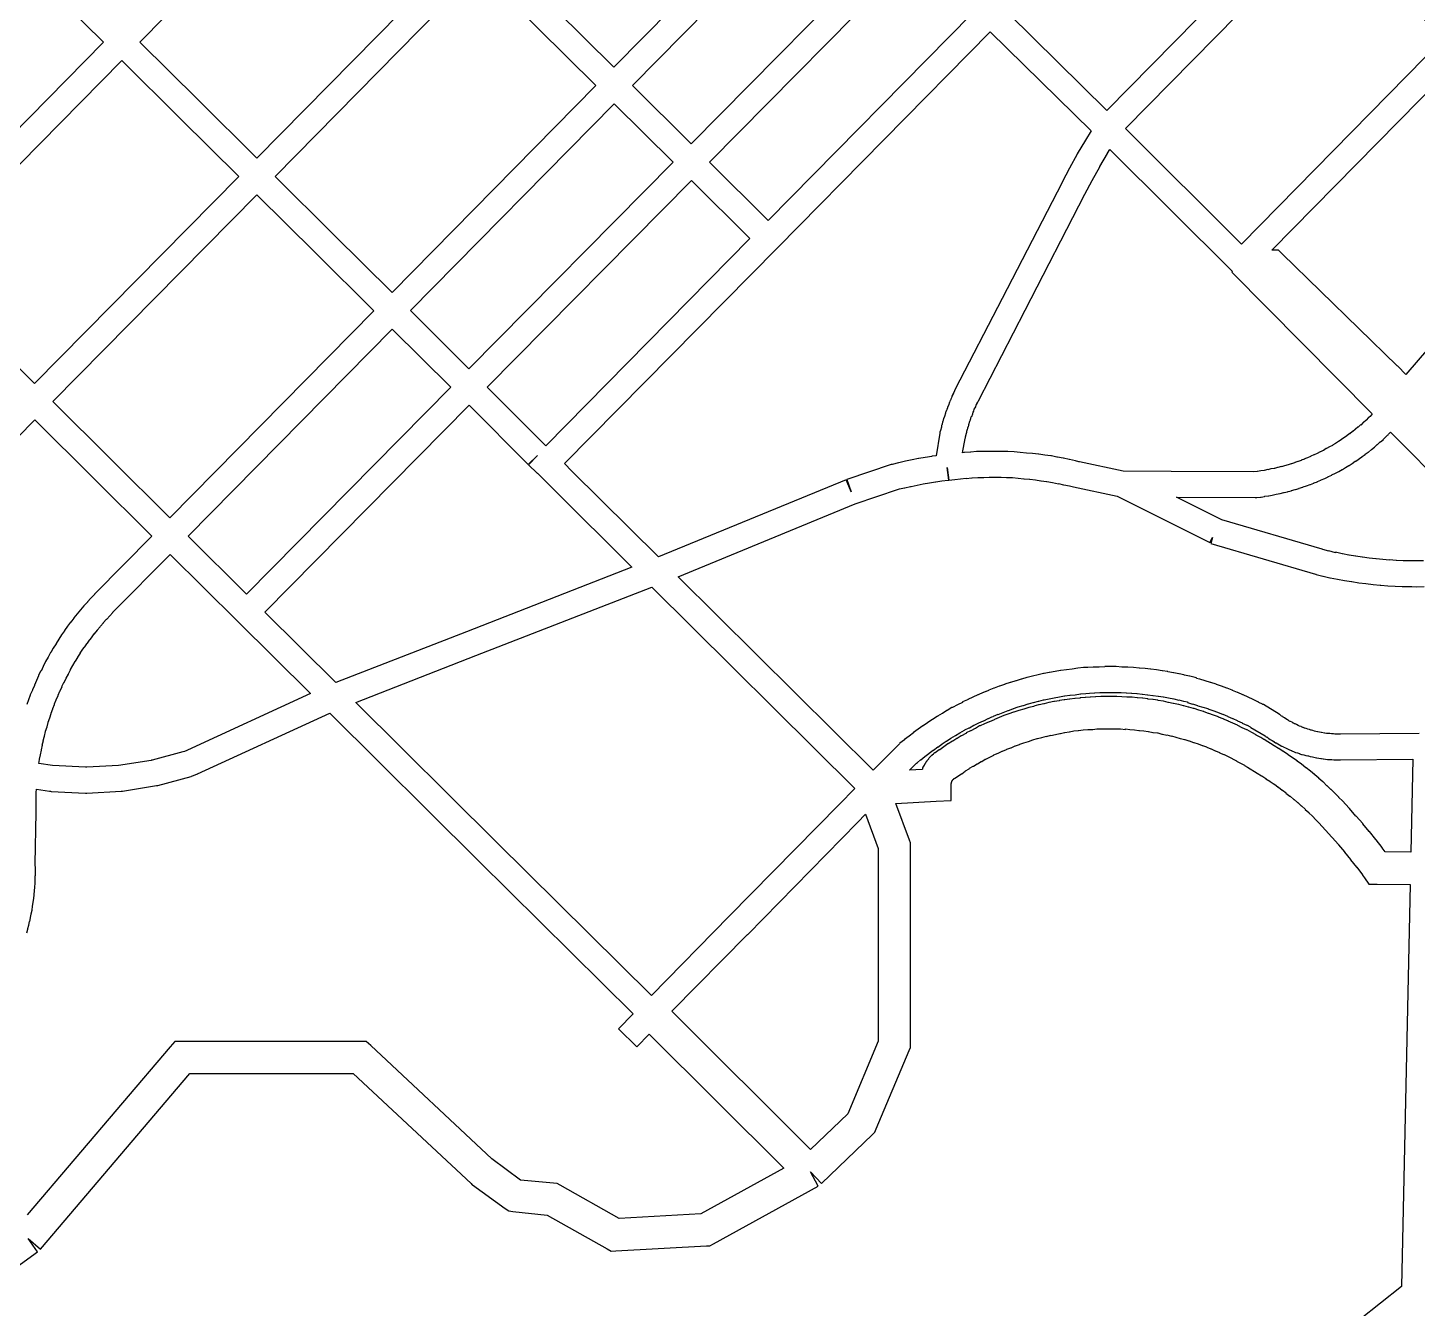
# Model space of a CAD drawing. Extents: x 0 to 1129, y 203 to 1017.
# Drawn here: x 401.51 to 450.13, y 807.01 to 851.8 of the extents above; entities that cross this region are included whole.
import ezdxf

# ---------------------------------------------------------------- set-up
doc = ezdxf.new("R2010")
doc.units = 0
doc.layers.get('0').update_dxf_attribs({"linetype": 'CONTINUOUS'})

msp = doc.modelspace()

# ---------------------------------------------------------------- linework, layer by layer
at = {"color": 1}
for points in [[(425.054889, 861.702123), (427.101, 859.670123), (429.140067, 857.638123), (422.021, 850.427346), (419.974889, 852.445234), (417.935845, 854.470179), (425.054889, 861.702123)], [(442.919556, 859.50079), (444.281266, 858.160234), (446.348556, 856.100012), (439.271845, 848.910401), (435.821667, 852.297068), (442.919556, 859.50079)], [(412.559489, 858.527135), (414.605622, 856.509246), (416.658778, 854.47019), (414.556222, 852.346468), (409.525622, 847.238246), (407.479489, 849.26319), (405.4334, 851.302246), (412.559489, 858.527135)], [(429.782111, 856.996), (431.8494, 854.956944), (424.723266, 847.739111), (422.663044, 849.785222), (429.782111, 856.996)], [(399.965333, 855.450845), (402.117266, 853.320067), (404.156333, 851.295122), (397.016111, 844.049067), (394.984111, 846.074011), (392.832155, 848.204789), (399.965333, 855.450845)], [(446.9906, 855.457889), (449.361266, 853.108389), (451.0546, 851.422111), (443.984956, 844.225444), (439.920956, 848.275333), (446.9906, 855.457889)], [(432.491444, 854.321956), (434.5446, 852.2829), (427.411444, 845.058011), (425.358289, 847.104122), (432.491444, 854.321956)], [(417.300822, 853.828067), (419.339889, 851.803122), (421.386, 849.778178), (414.252822, 842.539178), (412.206734, 844.571178), (410.1606, 846.603178), (415.205333, 851.7114), (417.300822, 853.828067)], [(435.186667, 851.654967), (438.714444, 848.197745), (438.516889, 847.873189), (438.516889, 847.866145), (438.234667, 847.386367), (438.234667, 847.379323), (437.966556, 846.89249), (437.959556, 846.885445), (437.705556, 846.398612), (437.705556, 846.391568), (435.603023, 842.334623), (433.959068, 839.159623), (433.959068, 839.152579), (433.937845, 839.096135), (433.909622, 839.046746), (433.8814, 838.983246), (433.8814, 838.976201), (433.846111, 838.912701), (433.846111, 838.905657), (433.832113, 838.856268), (433.832113, 838.849224), (433.803891, 838.806891), (433.803891, 838.799846), (433.789892, 838.750458), (433.775894, 838.743413), (433.761896, 838.694024), (433.754897, 838.679913), (433.733674, 838.623469), (433.69134, 838.517635), (433.69134, 838.503524), (433.663118, 838.44708), (433.663118, 838.432969), (433.64912, 838.38358), (433.635122, 838.38358), (433.621124, 838.327135), (433.621124, 838.320091), (433.585834, 838.207202), (433.585834, 838.200158), (433.564611, 838.143714), (433.557612, 838.143714), (433.557612, 838.136669), (433.543614, 838.073169), (433.52939, 838.030836), (433.522391, 838.023792), (433.522391, 838.009681), (433.508393, 837.939125), (433.508393, 837.932081), (433.494394, 837.903859), (433.494394, 837.896814), (433.487395, 837.88977), (433.480396, 837.833326), (433.445107, 837.713381), (433.423884, 837.649881), (433.423884, 837.63577), (433.423884, 837.614615), (433.296884, 836.824392), (433.155773, 836.810281), (433.141775, 836.810281), (433.141775, 836.803237), (432.915997, 836.767959), (432.908998, 836.767959), (432.68322, 836.732682), (432.676221, 836.732682), (432.457487, 836.690348), (432.450488, 836.690348), (432.217666, 836.633904), (431.991889, 836.584515), (431.977665, 836.584515), (431.758954, 836.52807), (431.744955, 836.521026), (431.723732, 836.521026), (430.17151, 835.998915), (430.319688, 835.568526), (430.143288, 835.991859), (423.574577, 833.289582), (420.547732, 836.288193), (420.286688, 836.556304), (427.737355, 844.105748), (435.186667, 851.654967)], [(404.798378, 850.660145), (406.844511, 848.628145), (408.8906, 846.596145), (401.743333, 839.357145), (399.711333, 841.382089), (397.658155, 843.414089), (404.798378, 850.660145)], [(451.689622, 850.773034), (453.199489, 849.220812), (453.234778, 849.171423), (454.067333, 848.077812), (454.088556, 848.035478), (454.723534, 846.948923), (454.744757, 846.913645), (455.182201, 845.996423), (449.805868, 839.752256), (449.798869, 839.752256), (449.728291, 839.667589), (449.453135, 839.956867), (449.446136, 839.963911), (449.432138, 839.970956), (445.403405, 843.886789), (445.269338, 844.020845), (445.09296, 844.020845), (445.04356, 844.020845), (451.689622, 850.773034)], [(422.028067, 849.143223), (424.088289, 847.104168), (416.941, 839.872223), (414.894889, 841.904223), (422.028067, 849.143223)], [(439.3706, 847.541657), (443.667444, 843.273046), (443.646221, 843.251891), (448.556888, 838.298891), (448.479266, 838.207168), (448.451043, 838.178946), (448.422821, 838.164835), (448.338154, 838.073113), (448.331155, 838.066069), (448.246489, 837.995513), (448.23949, 837.988469), (448.154823, 837.903802), (448.154823, 837.917913), (448.063089, 837.833247), (448.05609, 837.826202), (447.971424, 837.755647), (447.957425, 837.748602), (447.872759, 837.678047), (447.86576, 837.678047), (447.774049, 837.600436), (447.774049, 837.60748), (447.675271, 837.536925), (447.668272, 837.52988), (447.48485, 837.395825), (447.463627, 837.38878), (447.371916, 837.32528), (447.273116, 837.26178), (447.266116, 837.254736), (447.167339, 837.198292), (447.16034, 837.191247), (447.061584, 837.141859), (446.95574, 837.078359), (446.948741, 837.078359), (446.84994, 837.014859), (446.842941, 837.014859), (446.744163, 836.96547), (446.737164, 836.96547), (446.631342, 836.909025), (446.52552, 836.859636), (446.511296, 836.859636), (446.405474, 836.810247), (446.398475, 836.803203), (446.292653, 836.76087), (446.186831, 836.718537), (446.179832, 836.704425), (446.07401, 836.669148), (446.067011, 836.662103), (445.961189, 836.626826), (445.946965, 836.626826), (445.841143, 836.591548), (445.841143, 836.584504), (445.834143, 836.584504), (445.728321, 836.549226), (445.721322, 836.549226), (445.608433, 836.513948), (445.4885, 836.47867), (445.481501, 836.47867), (445.375657, 836.443392), (445.375657, 836.450437), (445.255723, 836.415159), (445.241499, 836.415159), (445.135677, 836.386937), (445.128678, 836.386937), (445.022856, 836.365781), (445.008858, 836.365781), (444.903013, 836.337559), (444.903013, 836.344603), (444.776036, 836.316381), (444.769037, 836.316381), (444.656148, 836.30227), (444.536192, 836.281115), (444.529193, 836.281115), (444.416304, 836.267004), (441.523526, 836.281115), (439.844304, 836.288159), (438.31326, 836.612714), (438.292037, 836.619759), (438.172104, 836.647981), (437.960414, 836.69737), (437.946416, 836.69737), (437.748861, 836.739703), (437.734637, 836.739703), (437.537081, 836.774981), (437.523083, 836.774981), (437.325527, 836.82437), (437.311303, 836.82437), (437.099659, 836.845525), (437.09266, 836.845525), (436.888038, 836.880803), (436.881039, 836.880803), (436.669372, 836.909025), (436.662373, 836.909025), (436.450729, 836.923136), (436.239039, 836.944292), (436.23204, 836.944292), (436.020374, 836.965447), (435.808707, 836.972491), (435.794709, 836.972491), (435.583042, 836.979536), (435.576043, 836.979536), (435.364354, 836.979536), (435.357355, 836.979536), (435.152755, 836.979536), (435.145756, 836.979536), (434.934089, 836.979536), (434.92709, 836.979536), (434.715401, 836.972491), (434.708402, 836.972491), (434.503802, 836.951336), (434.496803, 836.951336), (434.285136, 836.944292), (434.271138, 836.944292), (434.271138, 836.937247), (434.22176, 836.930203), (434.306427, 837.431148), (434.320425, 837.45937), (434.320425, 837.466414), (434.327424, 837.494636), (434.355646, 837.614581), (434.362646, 837.649859), (434.369645, 837.671014), (434.369645, 837.685125), (434.369645, 837.692169), (434.390868, 837.755669), (434.397867, 837.776825), (434.404866, 837.812102), (434.411865, 837.819147), (434.411865, 837.826191), (434.425863, 837.868524), (434.432862, 837.88968), (434.439862, 837.924958), (434.475151, 838.037846), (434.496374, 838.08018), (434.496374, 838.094291), (434.510372, 838.136624), (434.510372, 838.143668), (434.52437, 838.186002), (434.538368, 838.200113), (434.573635, 838.291835), (434.587859, 838.34828), (434.594858, 838.355324), (434.608856, 838.390602), (434.615855, 838.397646), (434.629854, 838.447035), (434.629854, 838.454079), (434.658076, 838.503468), (434.679299, 838.538746), (434.679299, 838.552857), (434.700522, 838.602246), (434.728744, 838.65869), (434.728744, 838.665734), (434.756966, 838.708068), (434.749967, 838.708068), (434.763966, 838.743346), (434.770965, 838.75039), (436.407854, 841.918334), (438.496298, 845.975279), (438.503297, 845.982323), (438.757297, 846.462101), (438.750298, 846.462101), (439.018432, 846.934823), (439.025431, 846.948934), (439.293542, 847.407545), (439.293542, 847.414589), (439.3706, 847.541657)], [(424.730333, 846.462157), (426.776444, 844.423102), (419.636222, 837.177046), (417.583044, 839.230213), (424.730333, 846.462157)], [(409.525622, 845.961213), (411.571711, 843.929213), (413.617845, 841.897213), (406.477622, 834.658213), (404.438556, 836.690213), (402.3854, 838.722213), (409.525622, 845.961213)], [(414.259889, 841.255056), (416.306, 839.223056), (409.158734, 831.991111), (407.119667, 834.016056), (414.259889, 841.255056)], [(416.948067, 838.595111), (419.022378, 836.520778), (419.339889, 836.838278), (419.029444, 836.513722), (419.332822, 836.217389), (419.339821, 836.224433), (419.911332, 835.652933), (422.648888, 832.929489), (416.856266, 830.671711), (412.284266, 828.893711), (409.80071, 831.3561), (416.948067, 838.595111)], [(394.35663, 830.566126), (401.757444, 838.080056)], [(401.757444, 838.080056), (403.803556, 836.048056), (405.8426, 834.016056), (403.852956, 831.998167), (403.845957, 831.991122), (403.845957, 831.977011), (403.838958, 831.977011), (403.719024, 831.850011), (403.712025, 831.850011), (403.59207, 831.715956), (403.59207, 831.708911), (403.472114, 831.574856), (403.465115, 831.574856), (403.352226, 831.4408), (403.352226, 831.433756), (403.239337, 831.299701), (403.239337, 831.292656), (403.119404, 831.158601), (403.119404, 831.151556), (403.013559, 831.010445), (403.00656, 831.010445), (402.900715, 830.869334), (402.900715, 830.86229), (402.794871, 830.721179), (402.794871, 830.707068), (402.689049, 830.558901), (402.590271, 830.410734), (402.49856, 830.262568), (402.49856, 830.248457), (402.39976, 830.10029), (402.39976, 830.093246), (402.308049, 829.945079), (402.30105, 829.945079), (402.223427, 829.782801), (402.216428, 829.782801), (402.131761, 829.627579), (402.124762, 829.627579), (402.124762, 829.613468), (402.047162, 829.465301), (402.047162, 829.458257), (401.96954, 829.295979), (401.955542, 829.288935), (401.884986, 829.140768), (401.884986, 829.133724), (401.807364, 828.971446), (401.807364, 828.964402), (401.736831, 828.802124), (401.736831, 828.79508), (401.666253, 828.639858), (401.666253, 828.625747), (401.59572, 828.463469), (401.59572, 828.449358), (401.532209, 828.294135), (401.532209, 828.287091), (401.475764, 828.124813)], [(450.349293, 833.148313), (450.123515, 833.148313), (450.116516, 833.148313), (449.954227, 833.148313), (449.883694, 833.148313), (449.876695, 833.148313), (449.64385, 833.155357), (449.636851, 833.155357), (449.404029, 833.169468), (449.39703, 833.169468), (449.157141, 833.183579), (449.157141, 833.176535), (448.931363, 833.204757), (448.924364, 833.204757), (448.691519, 833.218868), (448.68452, 833.218868), (448.451698, 833.24709), (448.444699, 833.24709), (448.218921, 833.282368), (448.204697, 833.282368), (447.978919, 833.317646), (447.97192, 833.317646), (447.746143, 833.352924), (447.739143, 833.352924), (447.513366, 833.395257), (447.499142, 833.395257), (447.273364, 833.451701), (447.273364, 833.43759), (447.033498, 833.50109), (447.033498, 833.494046), (446.821808, 833.543435), (446.80781, 833.557546), (443.287077, 834.587657), (441.706632, 835.384935), (444.458299, 835.36378), (444.493588, 835.36378), (444.52181, 835.36378), (444.641743, 835.384935), (444.655742, 835.384935), (444.662741, 835.384935), (444.782674, 835.399046), (444.796672, 835.413157), (444.923672, 835.427268), (444.93767, 835.427268), (445.057626, 835.45549), (445.19167, 835.483713), (445.198669, 835.483713), (445.332714, 835.504868), (445.466758, 835.540146), (445.473757, 835.540146), (445.593713, 835.568368), (445.607711, 835.575412), (445.727667, 835.603635), (445.727667, 835.610679), (445.734666, 835.610679), (445.861643, 835.645957), (445.868642, 835.645957), (445.995642, 835.681234), (446.002641, 835.695346), (446.122597, 835.730623), (446.136595, 835.737668), (446.256529, 835.772945), (446.256529, 835.77999), (446.383551, 835.822323), (446.39055, 835.822323), (446.510483, 835.871712), (446.510483, 835.878756), (446.524707, 835.878756), (446.637596, 835.921089), (446.644595, 835.928134), (446.757484, 835.977523), (446.771482, 835.984567), (446.891438, 836.033956), (447.018416, 836.0904), (447.018416, 836.097444), (447.025415, 836.097444), (447.138304, 836.146833), (447.138304, 836.160944), (447.145303, 836.160944), (447.265236, 836.217389), (447.272235, 836.217389), (447.385124, 836.280889), (447.498013, 836.351444), (447.512237, 836.351444), (447.625126, 836.414944), (447.625126, 836.421989), (447.738015, 836.485489), (447.745014, 836.492533), (447.850858, 836.563089), (447.857857, 836.563089), (447.963702, 836.633644), (447.9777, 836.640688), (448.196434, 836.795911), (448.203433, 836.802955), (448.309278, 836.87351), (448.309278, 836.880555), (448.415122, 836.958166), (448.422121, 836.958166), (448.527966, 837.049888), (448.633788, 837.134555), (448.732566, 837.219221), (448.739565, 837.226266), (448.838365, 837.310932), (448.845364, 837.310932), (448.944142, 837.402654), (448.944142, 837.409699), (449.04292, 837.501421), (449.09232, 837.55081), (449.113543, 837.557854), (449.120542, 837.57901), (449.191933, 837.656745)], [(449.191933, 837.656745), (451.259222, 835.575356)], [(450.198541, 827.115734), (447.446874, 827.087511), (447.432876, 827.087511), (447.319987, 827.087511), (447.305989, 827.087511), (447.256611, 827.087511), (447.249612, 827.087511), (447.200234, 827.101622), (447.18601, 827.101622), (447.136633, 827.101622), (447.129634, 827.101622), (447.073189, 827.108667), (447.06619, 827.108667), (447.002702, 827.115711), (447.002702, 827.108667), (446.953301, 827.115711), (446.896857, 827.122755), (446.889858, 827.122755), (446.776969, 827.143911), (446.762745, 827.143911), (446.656923, 827.172133), (446.642925, 827.172133), (446.58648, 827.186244), (446.53708, 827.193288), (446.530081, 827.193288), (446.480681, 827.214444), (446.473682, 827.214444), (446.424281, 827.228555), (446.410283, 827.228555), (446.360883, 827.24971), (446.353884, 827.24971), (446.304484, 827.263821), (446.297485, 827.263821), (446.248084, 827.284977), (446.241085, 827.284977), (446.191685, 827.299088), (446.184686, 827.299088), (446.135286, 827.32731), (446.121288, 827.32731), (446.078954, 827.348465), (446.071955, 827.35551), (446.015511, 827.369621), (445.966111, 827.390776), (445.959111, 827.39782), (445.902667, 827.426042), (445.853267, 827.454265), (445.839269, 827.454265), (445.80398, 827.468376), (445.789981, 827.47542), (445.747625, 827.503642), (445.691181, 827.531865), (445.684182, 827.531865), (445.641849, 827.560087), (445.62785, 827.567131), (445.585517, 827.595353), (445.536139, 827.630631), (445.479695, 827.665909), (445.437339, 827.687064), (445.43034, 827.701175), (445.38094, 827.722331), (445.324495, 827.77172), (445.310497, 827.778764), (445.303498, 827.785808), (444.74612, 828.124475), (444.731896, 828.131519), (444.710673, 828.138563), (444.583673, 828.202063), (444.583673, 828.209108), (444.569675, 828.209108), (444.407409, 828.286719), (444.393185, 828.30083), (444.216807, 828.378441), (444.209808, 828.385485), (444.033408, 828.463096), (444.026409, 828.463096), (443.850031, 828.547763), (443.843032, 828.547763), (443.666632, 828.618318), (443.666632, 828.625363), (443.652633, 828.625363), (443.476256, 828.695918), (443.469257, 828.695918), (443.285812, 828.766474), (443.278813, 828.766474), (443.102413, 828.822918), (443.095414, 828.837029), (442.904925, 828.893474), (442.897926, 828.893474), (442.714504, 828.949918), (442.714504, 828.956963), (442.707505, 828.956963), (442.517016, 829.013407), (442.510017, 829.013407), (442.411239, 829.041629), (442.418239, 829.048674), (442.390016, 829.062785), (442.35475, 829.069829), (442.171305, 829.112162), (442.164306, 829.112162), (441.987929, 829.154496), (441.98093, 829.154496), (441.966706, 829.168607), (441.804439, 829.203884), (441.790441, 829.203884), (441.606996, 829.239162), (441.599997, 829.239162), (441.402442, 829.27444), (441.402442, 829.281484), (441.395443, 829.281484), (441.211998, 829.309706), (441.204999, 829.309706), (441.007444, 829.344984), (441.000444, 829.344984), (440.802889, 829.36614), (440.79589, 829.36614), (440.612423, 829.387295), (440.605424, 829.387295), (440.407868, 829.401406), (440.400869, 829.401406), (440.203313, 829.422562), (440.196314, 829.422562), (440.005826, 829.429606), (440.005826, 829.43665), (439.991602, 829.43665), (439.801113, 829.43665), (439.794114, 829.43665), (439.596558, 829.450761), (439.40607, 829.450761), (439.39907, 829.450761), (439.201515, 829.450761), (439.194516, 829.450761), (439.194516, 829.443717), (438.99696, 829.436673), (438.989961, 829.436673), (438.79945, 829.429628), (438.785452, 829.429628), (438.602007, 829.422584), (438.595008, 829.422584), (438.460941, 829.41554), (438.453942, 829.41554), (438.256386, 829.394384), (438.249387, 829.394384), (438.058899, 829.366162), (437.861343, 829.345007), (437.854344, 829.345007), (437.656788, 829.316785), (437.649789, 829.316785), (437.459301, 829.281507), (437.261745, 829.246229), (437.254746, 829.246229), (437.071324, 829.210951), (437.0571, 829.210951), (436.866611, 829.168618), (436.669056, 829.119229), (436.669056, 829.112185), (436.662057, 829.112185), (436.478635, 829.069851), (436.471636, 829.069851), (436.281147, 829.013407), (436.274148, 829.013407), (436.090703, 828.956963), (436.083704, 828.956963), (435.893193, 828.900518), (435.886194, 828.893474), (435.702727, 828.837029), (435.702727, 828.829985), (435.695728, 828.829985), (435.68173, 828.829985), (435.512396, 828.766485), (435.505397, 828.766485), (435.321975, 828.69593), (435.314976, 828.69593), (435.138576, 828.625374), (435.131577, 828.61833), (435.039866, 828.583052), (435.032867, 828.583052), (434.955267, 828.547774), (434.941043, 828.547774), (434.764665, 828.470163), (434.757666, 828.470163), (434.757666, 828.463119), (434.581266, 828.378452), (434.574267, 828.378452), (434.397889, 828.300841), (434.397889, 828.293797), (434.39089, 828.293797), (434.221557, 828.216186), (434.214558, 828.202075), (434.038158, 828.117408), (433.86178, 828.01863), (433.847782, 828.01863), (433.685515, 827.919852), (433.671291, 827.912808), (433.516092, 827.81403), (433.509093, 827.81403), (433.339759, 827.722308), (433.339759, 827.708197), (433.33276, 827.708197), (433.170494, 827.602364), (433.163495, 827.602364), (433.001228, 827.49653), (432.994229, 827.489486), (432.839029, 827.383653), (432.824805, 827.376608), (432.669606, 827.26372), (432.507317, 827.143775), (432.500318, 827.143775), (432.500318, 827.136731), (432.345073, 827.023842), (432.345073, 827.016798), (432.182806, 826.896853), (432.182806, 826.889809), (432.027584, 826.769865), (432.006361, 826.748709), (431.999362, 826.741665), (431.089206, 825.824443), (424.266473, 832.597776), (430.461251, 835.144832), (431.978184, 835.659887), (432.013473, 835.666931), (432.189873, 835.709265), (432.203871, 835.709265), (432.401427, 835.751598), (432.415651, 835.751598), (432.627295, 835.800987), (432.634294, 835.800987), (432.838916, 835.84332), (432.845916, 835.84332), (433.057582, 835.878598), (433.064581, 835.878598), (433.276225, 835.913876), (433.283225, 835.913876), (433.494891, 835.949154), (433.720669, 835.977376), (433.734667, 835.977376), (433.683845, 836.422023)], [(433.683845, 836.422023), (433.740289, 835.977523), (433.944889, 835.998678), (433.951888, 835.998678), (434.149444, 836.019833), (434.339955, 836.048056), (434.339955, 836.033944), (434.544555, 836.0551), (434.551554, 836.0551), (434.749109, 836.062144), (434.756108, 836.062144), (434.953664, 836.069188), (434.960663, 836.069188), (435.151174, 836.076233), (435.165173, 836.076233), (435.355684, 836.076233), (435.560284, 836.076233), (435.567283, 836.076233), (435.750727, 836.069188), (435.757726, 836.069188), (435.962349, 836.062144), (436.159904, 836.048033), (436.166903, 836.048033), (436.357392, 836.026878), (436.37139, 836.026878), (436.561902, 836.012766), (436.568901, 836.012766), (436.766456, 835.984544), (436.956968, 835.956322), (436.970966, 835.956322), (437.161477, 835.9281), (437.168476, 835.9281), (437.366032, 835.892822), (437.570654, 835.850489), (437.570654, 835.857533), (437.754099, 835.8152), (437.761098, 835.8152), (437.958653, 835.772866), (437.965652, 835.772866), (438.099697, 835.737589), (438.106696, 835.737589), (439.630696, 835.413033), (442.876251, 833.790255), (442.967985, 833.966644), (442.904474, 833.754977), (446.573362, 832.682533), (446.580362, 832.682533), (446.59436, 832.675489), (446.827204, 832.619044), (446.841203, 832.619044), (447.074025, 832.555544), (447.088249, 832.555544), (447.335182, 832.513211), (447.582115, 832.463822), (447.589114, 832.463822), (447.829003, 832.428544), (447.836002, 832.428544), (448.082958, 832.379155), (448.089957, 832.379155), (448.336913, 832.358), (448.583868, 832.322722), (448.590868, 832.322722), (448.837823, 832.301567), (448.851822, 832.301567), (449.098777, 832.273345), (449.105776, 832.273345), (449.352732, 832.2663), (449.599688, 832.252189), (449.606687, 832.252189), (449.853643, 832.252189), (449.860642, 832.252189), (449.945308, 832.252189), (450.114642, 832.238078), (450.121641, 832.238078), (450.368597, 832.252189)], [(406.484667, 833.374), (408.841222, 831.038611), (411.395333, 828.505667), (407.098511, 826.530111), (407.070289, 826.523067), (406.985622, 826.487789), (406.936222, 826.466634), (405.863778, 826.177356), (405.835556, 826.177356), (405.821557, 826.170312), (404.678557, 825.993923), (403.570846, 825.930423), (403.52849, 825.930423), (402.371379, 825.993923), (401.898668, 826.064478), (401.919892, 826.205589), (401.919892, 826.212634), (401.948114, 826.3608), (401.948114, 826.367845), (401.983403, 826.530122), (401.983403, 826.537167), (402.018692, 826.699444), (402.011693, 826.699444), (402.054026, 826.861722), (402.047027, 826.861722), (402.089338, 827.016944), (402.089338, 827.023989), (402.131694, 827.179211), (402.131694, 827.193322), (402.181071, 827.341489), (402.181071, 827.348533), (402.223405, 827.4967), (402.223405, 827.510811), (402.272805, 827.658977), (402.272805, 827.666022), (402.329249, 827.814188), (402.329249, 827.828299), (402.378627, 827.976466), (402.378627, 827.98351), (402.442138, 828.131677), (402.442138, 828.145788), (402.505627, 828.286899), (402.505627, 828.293944), (402.569116, 828.44211), (402.569116, 828.449154), (402.62556, 828.590266), (402.639784, 828.604377), (402.710317, 828.752543), (402.696319, 828.752543), (402.766852, 828.893654), (402.781076, 828.900699), (402.851609, 829.048865), (402.929231, 829.189977), (402.929231, 829.204088), (403.006854, 829.345199), (403.006854, 829.352243), (403.084453, 829.493354), (403.16912, 829.634465), (403.176119, 829.64151), (403.253719, 829.775565), (403.260718, 829.782609), (403.352429, 829.916665), (403.34543, 829.916665), (403.437141, 830.057776), (403.535919, 830.191832), (403.535919, 830.198876), (403.627652, 830.31882), (403.634651, 830.332931), (403.733429, 830.459931), (403.825162, 830.593987), (403.839161, 830.601031), (403.945005, 830.728031), (403.931007, 830.728031), (404.036829, 830.847976), (404.051053, 830.862087), (404.156875, 830.982031), (404.142877, 830.982031), (404.26281, 831.109031), (404.269809, 831.116075), (404.375631, 831.228964), (404.481476, 831.341853), (404.488475, 831.355964), (404.495474, 831.363009), (406.484667, 833.374)], [(423.347444, 832.231011), (430.452378, 825.189567), (429.895, 824.632178), (426.049711, 820.716345), (423.333333, 817.950567), (417.900556, 823.319845), (412.989889, 828.202289), (417.187933, 829.839178), (423.347444, 832.231011)], [(439.208333, 828.548011), (439.222332, 828.548011), (439.398709, 828.548011), (439.405708, 828.548011), (439.582108, 828.548011), (439.589108, 828.548011), (439.765485, 828.540967), (439.772484, 828.540967), (439.948884, 828.533923), (439.955884, 828.533923), (440.132261, 828.519812), (440.146485, 828.519812), (440.322863, 828.505701), (440.329862, 828.505701), (440.506262, 828.484545), (440.513261, 828.484545), (440.689639, 828.470434), (440.696638, 828.470434), (440.873038, 828.442212), (440.887036, 828.442212), (441.063414, 828.41399), (441.070413, 828.41399), (441.239746, 828.392834), (441.246745, 828.392834), (441.423123, 828.357556), (441.430122, 828.357556), (441.606522, 828.322279), (441.613521, 828.322279), (441.782855, 828.27289), (441.782855, 828.287001), (441.952188, 828.237612), (441.959187, 828.237612), (442.086187, 828.216457), (442.093186, 828.216457), (442.086187, 828.195301), (442.269632, 828.138857), (442.269632, 828.145901), (442.446009, 828.096512), (442.453008, 828.082401), (442.622342, 828.033012), (442.629341, 828.033012), (442.798674, 827.983623), (442.805673, 827.969512), (442.975007, 827.913068), (442.975007, 827.920112), (443.14434, 827.856612), (443.158338, 827.849568), (443.320605, 827.786068), (443.327604, 827.786068), (443.48987, 827.715512), (443.496869, 827.708468), (443.666203, 827.637912), (443.673202, 827.637912), (443.828401, 827.567357), (443.842625, 827.560313), (443.997825, 827.489757), (444.004824, 827.475646), (444.167091, 827.398035), (444.17409, 827.398035), (444.279912, 827.348646), (444.308134, 827.32749), (444.80909, 827.031157), (444.830313, 827.010002), (444.865579, 826.98178), (444.865579, 826.995891), (444.91498, 826.946502), (444.921979, 826.946502), (444.935977, 826.939458), (444.985354, 826.90418), (445.048866, 826.861846), (445.055865, 826.861846), (445.112309, 826.826569), (445.119308, 826.826569), (445.119308, 826.819524), (445.168709, 826.784247), (445.182707, 826.784247), (445.189706, 826.784247), (445.253217, 826.748969), (445.309662, 826.713691), (445.37315, 826.678413), (445.38015, 826.664302), (445.394374, 826.664302), (445.450818, 826.643147), (445.464816, 826.629036), (445.521261, 826.60788), (445.584772, 826.579658), (445.591771, 826.572614), (445.662304, 826.544392), (445.725815, 826.516169), (445.732814, 826.516169), (445.732814, 826.509125), (445.796303, 826.480903), (445.803302, 826.480903), (445.866814, 826.452681), (445.873813, 826.452681), (445.944346, 826.431525), (446.014924, 826.41037), (446.014924, 826.403326), (446.085457, 826.38217), (446.099681, 826.38217), (446.156125, 826.368059), (446.163124, 826.361015), (446.23368, 826.339859), (446.247678, 826.339859), (446.304122, 826.325748), (446.318121, 826.325748), (446.32512, 826.325748), (446.388609, 826.304593), (446.459164, 826.290482), (446.466163, 826.290482), (446.607274, 826.26226), (446.614273, 826.26226), (446.614273, 826.255215), (446.755385, 826.23406), (446.762384, 826.23406), (446.776608, 826.23406), (446.833052, 826.227016), (446.84705, 826.227016), (446.917628, 826.219971), (446.924628, 826.219971), (446.988116, 826.20586), (446.995115, 826.20586), (447.065671, 826.198816), (447.07267, 826.198816), (447.143248, 826.198816), (447.213781, 826.191772), (447.22078, 826.191772), (447.291336, 826.191772), (447.305334, 826.191772), (447.446445, 826.191772), (449.979378, 826.219994), (449.908845, 822.960327), (449.012778, 822.967372), (448.89989, 823.115538), (448.89989, 823.122583), (448.688223, 823.397749), (448.681224, 823.397749), (448.681224, 823.404794), (448.462513, 823.67996), (448.448515, 823.67996), (448.229781, 823.955127), (448.222782, 823.955127), (448.222782, 823.962171), (447.98996, 824.223227), (447.982961, 824.223227), (447.757183, 824.491338), (447.743185, 824.498382), (447.510363, 824.752382), (447.390407, 824.872326), (447.390407, 824.879371), (447.263407, 825.013426), (447.249409, 825.020471), (447.122409, 825.154526), (447.108411, 825.154526), (446.981411, 825.281526), (446.967412, 825.281526), (446.840412, 825.415582), (446.826414, 825.415582), (446.685303, 825.542582), (446.685303, 825.549626), (446.544192, 825.66957), (446.537193, 825.66957), (446.537193, 825.683682), (446.389038, 825.79657), (446.240882, 825.909459), (446.240882, 825.916504), (446.226658, 825.916504), (446.085547, 826.036448), (446.078548, 826.036448), (446.078548, 826.043492), (445.930393, 826.149326), (445.923393, 826.15637), (445.768171, 826.262203), (445.761172, 826.262203), (445.612994, 826.368037), (445.612994, 826.375081), (445.605995, 826.375081), (445.450795, 826.480914), (445.443796, 826.480914), (445.436797, 826.480914), (445.288642, 826.586747), (445.274644, 826.586747), (445.119421, 826.685525), (444.77371, 826.897192), (444.766711, 826.897192), (444.660889, 826.967747), (444.65389, 826.967747), (444.498668, 827.05947), (444.491669, 827.05947), (444.491669, 827.066514), (444.336424, 827.144125), (444.336424, 827.151169), (444.174158, 827.235836), (444.167158, 827.235836), (444.004892, 827.313447), (443.84967, 827.391058), (443.842671, 827.398102), (443.680382, 827.468658), (443.673382, 827.468658), (443.511093, 827.539214), (443.511093, 827.553325), (443.504094, 827.553325), (443.348849, 827.609769), (443.348849, 827.62388), (443.34185, 827.62388), (443.179561, 827.680325), (443.172562, 827.680325), (443.172562, 827.694436), (443.003229, 827.75088), (442.99623, 827.75088), (442.833941, 827.81438), (442.826942, 827.81438), (442.671697, 827.870825), (442.657698, 827.877869), (442.650699, 827.877869), (442.481366, 827.927258), (442.3191, 827.983702), (442.304876, 827.983702), (442.142609, 828.033091), (442.128611, 828.033091), (441.966322, 828.08248), (441.952324, 828.08248), (441.790034, 828.124813), (441.776036, 828.124813), (441.599636, 828.167147), (441.592637, 828.167147), (441.423304, 828.202425), (441.416305, 828.202425), (441.246971, 828.237702), (441.239972, 828.237702), (441.063572, 828.265925), (441.056573, 828.272969), (440.887239, 828.301191), (440.88024, 828.301191), (440.710907, 828.315302), (440.703908, 828.315302), (440.696909, 828.329413), (440.527575, 828.343524), (440.520576, 828.343524), (440.344199, 828.36468), (440.329975, 828.36468), (440.153597, 828.378791), (440.146598, 828.378791), (439.977265, 828.385835), (439.970266, 828.385835), (439.963266, 828.385835), (439.793933, 828.399946), (439.786934, 828.399946), (439.617601, 828.40699), (439.610602, 828.40699), (439.603602, 828.40699), (439.427202, 828.40699), (439.250825, 828.40699), (439.243826, 828.40699), (439.229602, 828.40699), (439.067335, 828.40699), (439.053337, 828.40699), (438.876959, 828.399946), (438.86996, 828.399946), (438.700627, 828.385835), (438.693628, 828.385835), (438.686629, 828.385835), (438.517295, 828.371724), (438.510296, 828.371724), (438.333896, 828.36468), (438.333896, 828.350569), (438.326897, 828.350569), (438.157564, 828.336458), (438.150564, 828.336458), (437.974187, 828.315302), (437.959963, 828.315302), (437.797696, 828.294147), (437.783698, 828.294147), (437.776699, 828.294147), (437.607366, 828.265925), (437.600367, 828.25888), (437.431033, 828.230658), (437.424034, 828.230658), (437.417035, 828.230658), (437.247702, 828.19538), (437.240703, 828.19538), (437.071369, 828.153047), (437.06437, 828.153047), (436.895037, 828.117769), (436.888038, 828.117769), (436.881039, 828.117769), (436.711705, 828.06838), (436.711705, 828.061336), (436.542372, 828.019003), (436.535373, 828.019003), (436.366039, 827.962558), (436.35904, 827.962558), (436.189707, 827.913169), (436.182708, 827.913169), (436.013375, 827.856725), (436.006375, 827.856725), (435.837042, 827.80028), (435.667709, 827.73678), (435.66071, 827.73678), (435.505465, 827.666225), (435.498466, 827.666225), (435.336177, 827.602725), (435.329178, 827.595681), (435.322178, 827.595681), (435.159889, 827.525125), (435.15289, 827.525125), (434.990601, 827.45457), (434.835379, 827.376958), (434.82838, 827.376958), (434.814382, 827.376958), (434.666204, 827.292292), (434.659205, 827.292292), (434.659205, 827.285247), (434.511049, 827.207636), (434.497051, 827.207636), (434.348873, 827.130025), (434.341874, 827.115914), (434.334875, 827.115914), (434.17963, 827.031247), (434.172631, 827.031247), (434.024476, 826.939525), (434.017476, 826.939525), (433.876365, 826.847803), (433.862367, 826.847803), (433.714212, 826.749025), (433.707213, 826.749025), (433.566102, 826.650247), (433.559102, 826.650247), (433.559102, 826.643203), (433.417991, 826.544425), (433.403993, 826.544425), (433.255815, 826.438592), (433.248816, 826.431548), (433.21355, 826.410392), (433.20655, 826.396281), (433.192326, 826.389237), (433.185327, 826.375126), (433.171329, 826.368082), (433.157331, 826.361037), (433.143333, 826.339882), (433.136334, 826.339882), (433.129334, 826.332838), (433.115336, 826.325794), (433.108337, 826.318749), (433.066026, 826.26936), (433.044803, 826.255249), (433.037804, 826.234094), (433.030805, 826.22705), (433.023806, 826.220005), (433.009808, 826.212961), (433.009808, 826.19885), (433.002809, 826.191806), (432.995809, 826.184761), (432.98881, 826.177717), (432.974812, 826.170673), (432.967813, 826.156562), (432.967813, 826.149518), (432.960814, 826.149518), (432.953815, 826.142473), (432.953815, 826.135429), (432.939591, 826.121318), (432.932592, 826.114274), (432.932592, 826.100162), (432.925593, 826.086051), (432.918593, 826.079007), (432.904595, 826.064896), (432.897596, 826.050785), (432.897596, 826.043741), (432.890597, 826.036696), (432.883598, 826.029652), (432.883598, 826.015541), (432.8696, 826.00143), (432.848377, 825.966152), (432.834378, 825.93793), (432.82038, 825.909708), (432.82038, 825.895597), (432.813381, 825.888552), (432.813381, 825.874441), (432.813381, 825.867397), (432.806382, 825.867397), (432.806382, 825.860353), (432.806382, 825.853308), (432.361893, 825.825086), (432.601759, 826.072031), (432.637049, 826.100253), (432.749937, 826.191975), (432.756937, 826.191975), (432.898048, 826.311919), (433.039159, 826.417753), (433.053157, 826.424797), (433.194268, 826.53063), (433.201267, 826.53063), (433.349445, 826.643519), (433.349445, 826.636475), (433.493333, 826.741778), (433.507332, 826.748822), (433.648443, 826.8476), (433.655442, 826.8476), (433.803597, 826.946378), (433.810596, 826.946378), (433.972885, 827.0381), (434.128108, 827.136878), (434.290374, 827.2286), (434.297373, 827.235644), (434.445551, 827.313255), (434.459549, 827.313255), (434.614794, 827.404977), (434.621793, 827.404977), (434.784082, 827.482589), (434.791081, 827.482589), (434.95337, 827.5602), (434.96037, 827.5602), (435.115592, 827.637811), (435.12959, 827.637811), (435.214257, 827.6872), (435.242479, 827.694244), (435.291879, 827.708355), (435.305877, 827.722466), (435.468166, 827.793022), (435.468166, 827.778911), (435.6375, 827.849466), (435.644499, 827.849466), (435.813832, 827.912966), (435.820831, 827.92001), (435.983098, 827.976455), (435.990097, 827.976455), (435.997096, 827.983499), (436.166429, 828.039944), (436.342807, 828.089332), (436.349806, 828.089332), (436.519139, 828.145777), (436.526138, 828.145777), (436.695472, 828.195166), (436.702471, 828.195166), (436.878849, 828.237499), (436.892847, 828.237499), (437.055113, 828.286888), (437.069337, 828.286888), (437.245715, 828.329221), (437.245715, 828.322177), (437.422092, 828.36451), (437.422092, 828.357466), (437.605559, 828.392744), (437.612559, 828.392744), (437.788936, 828.428022), (437.795935, 828.428022), (437.972335, 828.449177), (437.986334, 828.449177), (438.162734, 828.470332), (438.346178, 828.498555), (438.353177, 828.498555), (438.529578, 828.512666), (438.536577, 828.512666), (438.65651, 828.51971), (438.663509, 828.51971), (438.839909, 828.533821), (438.846908, 828.533821), (439.023286, 828.540865), (439.030285, 828.540865), (439.208333, 828.548011)], [(401.47459, 820.144653), (401.509879, 820.264597), (401.509879, 820.278708), (401.509879, 820.285753), (401.545146, 820.405697), (401.566369, 820.532697), (401.580367, 820.539741), (401.60159, 820.666741), (401.60159, 820.673786), (401.629812, 820.79373), (401.629812, 820.807841), (401.658034, 820.934841), (401.672033, 821.068897), (401.700255, 821.195897), (401.700255, 821.202941), (401.700255, 821.209985), (401.721478, 821.336985), (401.735702, 821.463985), (401.735702, 821.478096), (401.742701, 821.605096), (401.756699, 821.739152), (401.763698, 821.873207), (401.763698, 821.880252), (401.770698, 822.007252), (401.770698, 822.014296), (401.770698, 822.13424), (401.777697, 822.148351), (401.777697, 822.155396), (401.777697, 822.289451), (401.777697, 822.409396), (401.777697, 822.41644), (401.770698, 822.522273), (401.770698, 822.543429), (401.770698, 822.550473), (401.805964, 824.34964), (401.805964, 824.356684), (401.805964, 824.370795), (401.805964, 824.533073), (401.805964, 824.547184), (401.805964, 824.709462), (401.805964, 824.871739), (401.805964, 824.878784), (401.805964, 825.041062), (401.805964, 825.048106), (401.812963, 825.160995), (402.271586, 825.090439), (402.299808, 825.090439), (402.32803, 825.083395), (403.527452, 825.02695), (403.555674, 825.019906), (403.569898, 825.02695), (404.776387, 825.09045), (404.79761, 825.09045), (404.825832, 825.097495), (406.011166, 825.287995), (406.032389, 825.295039), (406.060611, 825.295039), (407.224766, 825.612539), (407.23899, 825.619583), (407.267212, 825.626627), (407.422412, 825.690127), (407.436636, 825.690127), (407.450634, 825.697172), (412.079711, 827.828345)], [(412.079711, 827.828345), (417.265556, 822.670734), (422.691266, 817.301456), (422.176222, 816.7864), (422.825333, 816.1514), (423.255711, 816.588845), (427.961778, 811.903956), (425.061933, 810.3094), (422.1974, 810.147122), (420.137178, 811.311289), (420.031333, 811.367734), (419.904333, 811.381845), (418.747222, 811.487678), (417.745333, 812.228511), (413.512, 816.193734), (413.342667, 816.3419), (413.123933, 816.3419), (406.922111, 816.3419), (406.661044, 816.3419), (406.654045, 816.3419), (406.491756, 816.1514), (401.489378, 810.274122)], [(399.117899, 807.014196), (401.84841, 808.975641), (401.523832, 809.441307), (401.947166, 809.074418), (407.175343, 815.212752), (412.890343, 815.212752), (417.017832, 811.367474), (417.046054, 811.339252), (417.074277, 811.325141), (418.210232, 810.492585), (418.337232, 810.407918), (418.485388, 810.386763), (419.684855, 810.266818), (421.780343, 809.081485), (421.921455, 809.003874), (422.090788, 809.010918), (425.258721, 809.187307), (425.378677, 809.194351), (425.498633, 809.257851), (429.167521, 811.27574), (428.892343, 811.776685), (429.287455, 811.367463), (431.072499, 813.089018), (431.150121, 813.166629), (431.192455, 813.279518), (432.349566, 816.017074), (432.391899, 816.122907), (432.391899, 816.235796), (432.398898, 823.178463), (432.398898, 823.284296), (432.363632, 823.376018), (431.883854, 824.667185), (433.294965, 824.744796), (433.824143, 824.773018), (433.824143, 825.30924), (433.824143, 825.323351), (433.824143, 825.337463), (433.824143, 825.344507), (433.824143, 825.365662), (433.831142, 825.372706), (433.831142, 825.379751), (433.831142, 825.393862), (433.831142, 825.400906), (433.831142, 825.40795), (433.838141, 825.414995), (433.838141, 825.429106), (433.838141, 825.43615), (433.84514, 825.43615), (433.84514, 825.443194), (433.84514, 825.450239), (433.852139, 825.46435), (433.866138, 825.471394), (433.866138, 825.478438), (433.873137, 825.478438), (433.873137, 825.485482), (433.880136, 825.499594), (433.887135, 825.506638), (433.901133, 825.513682), (433.908132, 825.513682), (433.908132, 825.520726), (433.915131, 825.520726), (433.915131, 825.534838), (433.936354, 825.541882), (433.943354, 825.548926), (434.042131, 825.612426), (434.04913, 825.61947), (434.183175, 825.704137), (434.190174, 825.704137), (434.310107, 825.795859), (434.324105, 825.802903), (434.451105, 825.880515), (434.465103, 825.894626), (434.592103, 825.965181), (434.606102, 825.972226), (434.733102, 826.049837), (434.7471, 826.049837), (434.8741, 826.127448), (434.888098, 826.127448), (435.015098, 826.212114), (435.029096, 826.212114), (435.170207, 826.28267), (435.177207, 826.289714), (435.311251, 826.353214), (435.31825, 826.360258), (435.459361, 826.423758), (435.46636, 826.423758), (435.607471, 826.494314), (435.61447, 826.494314), (435.755582, 826.550758), (435.762581, 826.56487), (435.903692, 826.614258), (435.91769, 826.614258), (436.058801, 826.677758), (436.0658, 826.677758), (436.213978, 826.727147), (436.220977, 826.741258), (436.362088, 826.783592), (436.524355, 826.832981), (436.531354, 826.832981), (436.672465, 826.889425), (436.679464, 826.889425), (436.834686, 826.931758), (436.841686, 826.931758), (436.989841, 826.974092), (436.99684, 826.974092), (437.152085, 827.023481), (437.152085, 827.00937), (437.307284, 827.058758), (437.307284, 827.044647), (437.469574, 827.079925), (437.476573, 827.079925), (437.624751, 827.115203), (437.645974, 827.115203), (437.787085, 827.143425), (437.801309, 827.143425), (437.949464, 827.171647), (437.963462, 827.171647), (438.11164, 827.19987), (438.118639, 827.19987), (438.266795, 827.213981), (438.281019, 827.213981), (438.436218, 827.235136), (438.443218, 827.235136), (438.59844, 827.249247), (438.605439, 827.249247), (438.753617, 827.256291), (438.77484, 827.256291), (438.923018, 827.270403), (438.930017, 827.270403), (439.095444, 827.278011)], [(439.095444, 827.278011), (439.102444, 827.278011), (439.250599, 827.278011), (439.271822, 827.278011), (439.419977, 827.278011), (439.426977, 827.278011), (439.575154, 827.278011), (439.589153, 827.278011), (439.744375, 827.270967), (439.920775, 827.256856), (439.920775, 827.270967), (440.06893, 827.249812), (440.23122, 827.242767), (440.238219, 827.242767), (440.386374, 827.221612), (440.407597, 827.221612), (440.562819, 827.200457), (440.562819, 827.207501), (440.718042, 827.179279), (440.725041, 827.179279), (440.873219, 827.151056), (440.894442, 827.151056), (441.035553, 827.129901), (441.049777, 827.129901), (441.197932, 827.094623), (441.21193, 827.094623), (441.367153, 827.059346), (441.367153, 827.06639), (441.529442, 827.024056), (441.529442, 827.031101), (441.677597, 826.988767), (441.684596, 826.988767), (441.832774, 826.939378), (441.846772, 826.939378), (441.987884, 826.897045), (442.001882, 826.897045), (442.142993, 826.854712), (442.149992, 826.854712), (442.298147, 826.798267), (442.312146, 826.798267), (442.460324, 826.748878), (442.608479, 826.692434), (442.615478, 826.692434), (442.756589, 826.643045), (442.770813, 826.636001), (442.911924, 826.579556), (442.918923, 826.572512), (443.060034, 826.509012), (443.067034, 826.509012), (443.208145, 826.445512), (443.215144, 826.438468), (443.356255, 826.374968), (443.370253, 826.374968), (443.511364, 826.304412), (443.518363, 826.304412), (443.65243, 826.233857), (443.666428, 826.226813), (443.800473, 826.156257), (443.807472, 826.149213), (443.941516, 826.078657), (443.948515, 826.071613), (444.082559, 826.001057), (444.089559, 825.986946), (444.188336, 825.930502), (444.195335, 825.930502), (444.534002, 825.725891), (444.68218, 825.627113), (444.689179, 825.627113), (444.83029, 825.542446), (444.837289, 825.528335), (444.971356, 825.443668), (444.978355, 825.436624), (445.119466, 825.344902), (445.133465, 825.337858), (445.260465, 825.23908), (445.274463, 825.23908), (445.401463, 825.133247), (445.415461, 825.133247), (445.542461, 825.041524), (445.535462, 825.027413), (445.676573, 824.92158), (445.683572, 824.914536), (445.810572, 824.808702), (445.82457, 824.801658), (445.944504, 824.70288), (445.951503, 824.695836), (446.071458, 824.582947), (446.085457, 824.582947), (446.205412, 824.463003), (446.212412, 824.455958), (446.332345, 824.34307), (446.339344, 824.336025), (446.4593, 824.216081), (446.5863, 824.096136), (446.5863, 824.089092), (446.692144, 823.983259), (446.917922, 823.736314), (447.1437, 823.48937), (447.150699, 823.475259), (447.369432, 823.228314), (447.369432, 823.22127), (447.581076, 822.96727), (447.588076, 822.960226), (447.792698, 822.69917), (447.799697, 822.692126), (448.004297, 822.438126), (448.011296, 822.431082), (448.208852, 822.162971), (448.215851, 822.155926), (448.279339, 822.064204), (448.441628, 821.838426), (448.723851, 821.838426), (449.880962, 821.824315), (449.577562, 807.769649), (441.498962, 801.349093)], [(430.826333, 824.286444), (431.270822, 823.094056), (431.263823, 816.348944), (430.198423, 813.808944), (428.900201, 812.560111), (424.045978, 817.393167), (426.691778, 820.081333), (426.705776, 820.081333), (430.536931, 823.997167), (430.826333, 824.286444)]]:
    msp.add_lwpolyline(points, dxfattribs=at)

doc.saveas('drawing.dxf')
